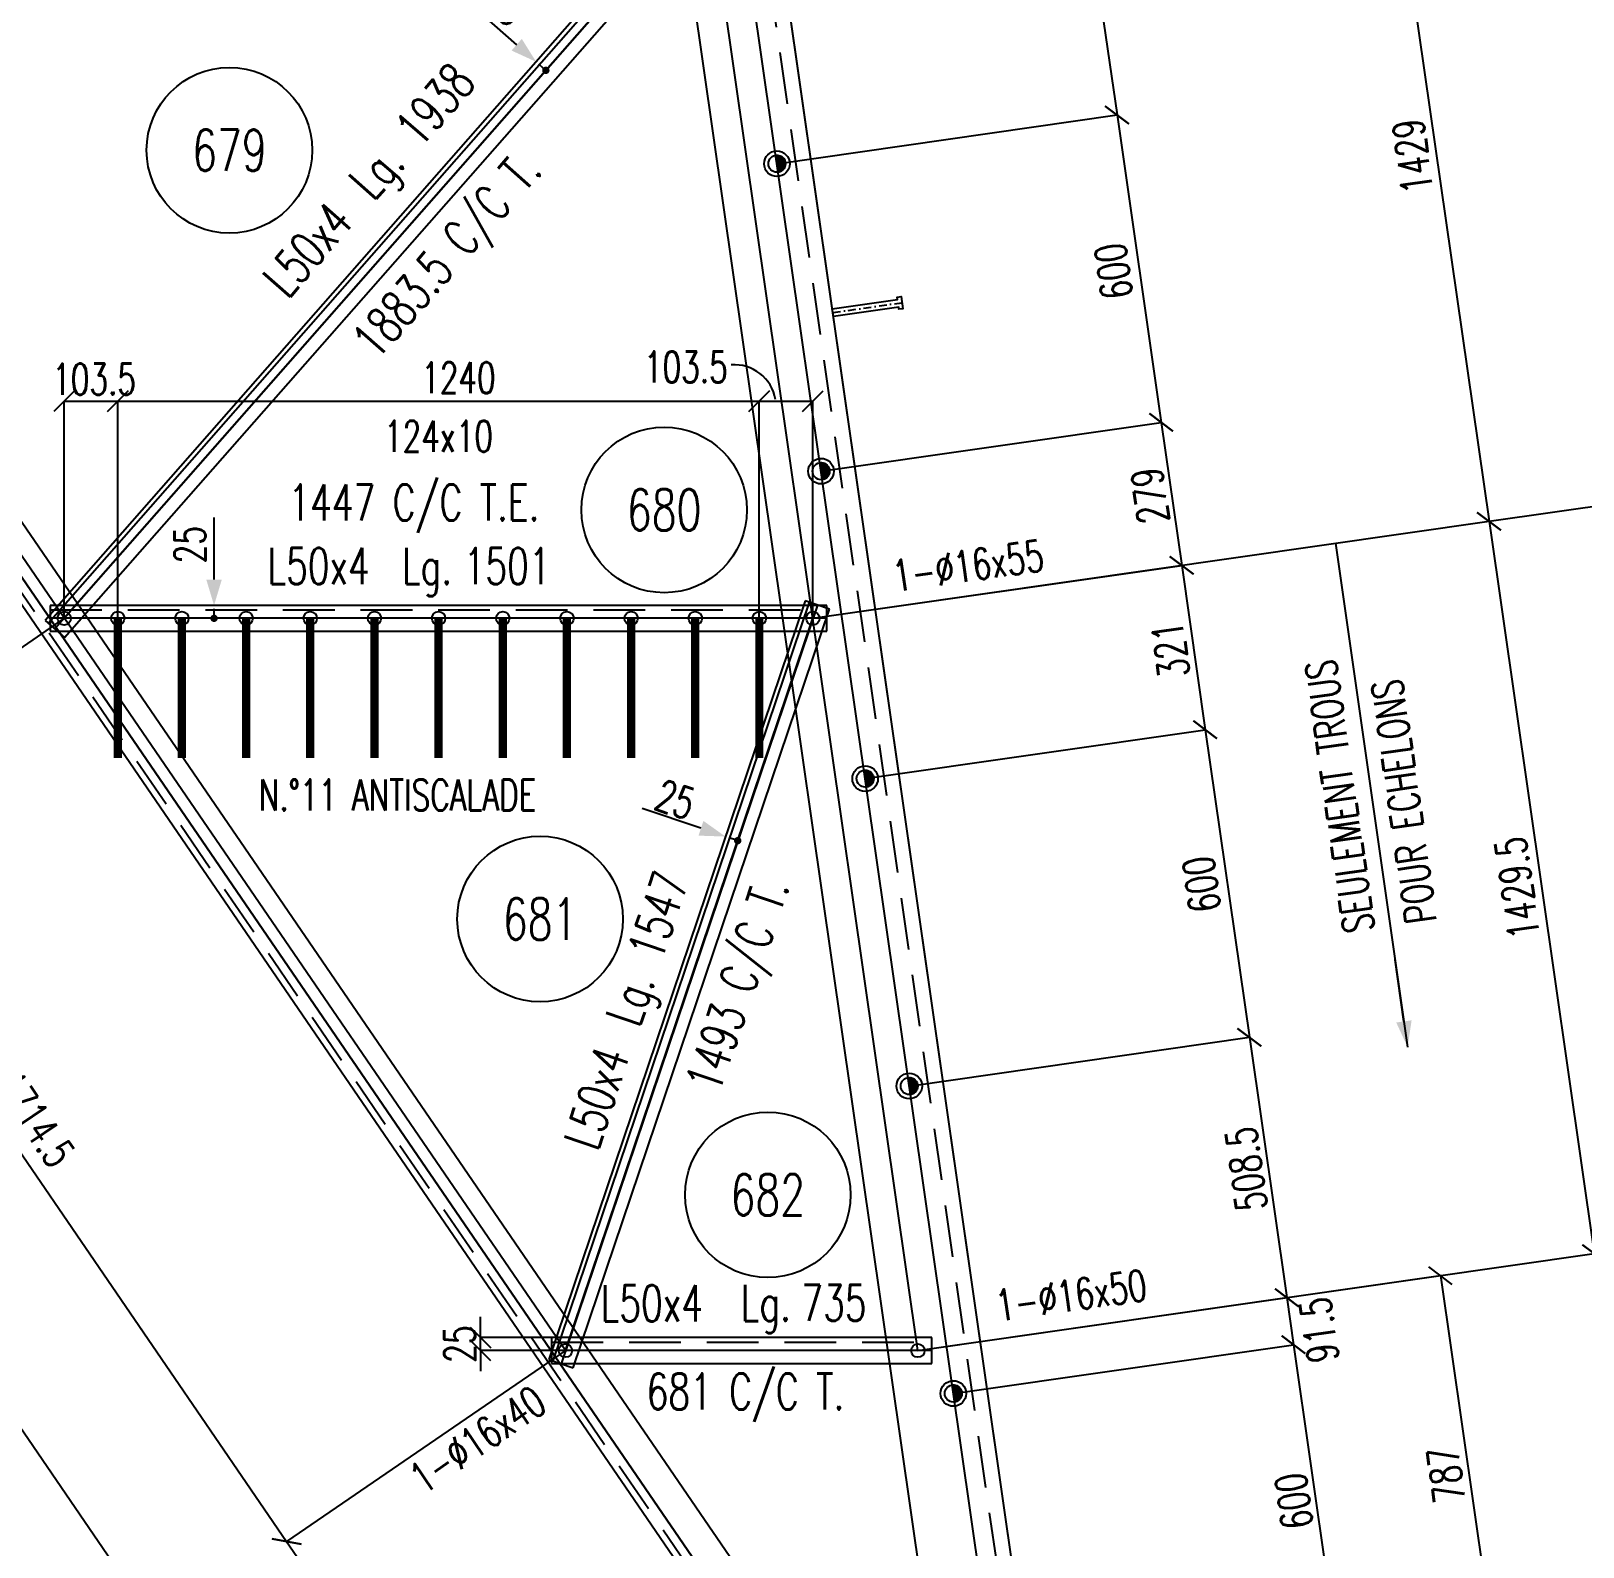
# Model space of a CAD drawing. Extents: x 106643 to 122863, y -59241 to -47761.
# Drawn here: x 113947 to 116946, y -55309 to -52381 of the extents above; entities that cross this region are included whole.
import ezdxf
from ezdxf.enums import TextEntityAlignment as Align

# ---------------------------------------------------------------- set-up
doc = ezdxf.new("R2010")
doc.units = 0
doc.header["$LTSCALE"] = 200
doc.header["$MEASUREMENT"] = 0
doc.linetypes.add('DASHDOT', pattern=[1, 0.5, -0.25, 0, -0.25])
doc.linetypes.add('DASHED', pattern=[0.75, 0.5, -0.25])
doc.layers.get('0').update_dxf_attribs({"linetype": 'CONTINUOUS'})
for name, color, linetype in [('ASSI', 3, 'CONTINUOUS'), ('BOLLINI_1', 7, 'CONTINUOUS'), ('Echelon', 3, 'CONTINUOUS'), ('FORI', 2, 'CONTINUOUS'), ('LINEA_ANG', 2, 'CONTINUOUS'), ('LS', 7, 'CONTINUOUS'), ('MZ', 6, 'DASHDOT'), ('QT_MAL', 7, 'CONTINUOUS'), ('QT_MPR', 7, 'CONTINUOUS'), ('QT_MSP', 7, 'CONTINUOUS'), ('TRAT-Y', 7, 'DASHED')]:
    doc.layers.add(name, color=color, linetype=linetype)
doc.styles.add('QUOTE', font='ROMANS8.SHX', dxfattribs={"width": 0.7})
doc.styles.add('RQL', font='ROMANS8.SHX', dxfattribs={"width": 0.7})
doc.styles.add('RS', font='ROMANS8.shx', dxfattribs={"width": 0.7})
doc.styles.get("Standard").update_dxf_attribs({"font": 'ROMANS8.SHX', "width": 0.7})
doc.dimstyles.new('FRECCE1', dxfattribs={"dimtxt": 60, "dimasz": 6.66, "dimexe": 0, "dimexo": 0, "dimgap": 1, "dimtad": 1, "dimdec": 0, "dimzin": 0, "dimdsep": 46, "dimtxsty": 'RS', "dimblk1": 'QUOTP', "dimblk2": 'QUOTF', "dimsah": 1, "dimcen": 0, "dimclrd": 2, "dimclre": 2, "dimclrt": 7, "dimadec": 0, "dimazin": 0, "dimtfac": 1, "dimtdec": 0, "dimtix": 1, "dimtmove": 2, "dimatfit": 3, "dimldrblk": 'QUOTP', "dimfxl": 1, "dimtolj": 1, "dimtzin": 0, "dimarcsym": 0})
doc.dimstyles.new('FRECCE1_20', dxfattribs={"dimtxt": 60, "dimasz": 6.6667, "dimexe": 0, "dimexo": 0, "dimgap": 1, "dimtad": 1, "dimzin": 0, "dimdsep": 46, "dimtxsty": 'RS', "dimblk1": 'QUOTP', "dimblk2": 'QUOTF', "dimsah": 1, "dimcen": 0, "dimclrd": 2, "dimclre": 2, "dimclrt": 7, "dimadec": 0, "dimazin": 0, "dimtfac": 1, "dimtix": 1, "dimtmove": 2, "dimatfit": 3, "dimldrblk": 'QUOTP', "dimfxl": 1, "dimtolj": 1, "dimtzin": 0, "dimarcsym": 0})
doc.dimstyles.new('TRATTO_20', dxfattribs={"dimscale": 0, "dimtxt": 60, "dimasz": 40, "dimexe": 0, "dimexo": 0, "dimgap": 10, "dimtad": 1, "dimrnd": 0.5, "dimdsep": 46, "dimtxsty": 'RS', "dimblk1": 'OBLIQUE', "dimblk2": 'OBLIQUE', "dimsah": 1, "dimcen": 0.09, "dimclrd": 2, "dimclre": 2, "dimclrt": 7, "dimadec": 0, "dimazin": 0, "dimtfac": 1, "dimtix": 1, "dimtmove": 2, "dimatfit": 3, "dimfxl": 1, "dimtolj": 1, "dimtzin": 0, "dimarcsym": 0})

# ---------------------------------------------------------------- blocks, each defined once
blk = doc.blocks.new('ASSE98')
blk.add_line((0, 0), (1, 0))
at = {"color": 7, "style": 'QUOTE', "width": 0.5, "flags": 1}
for tag, p in [('TI', (1.38308, 6.82731)), ('DI_S', (1.38308, 6.42178)), ('D_S', (1.38308, 6.02092)), ('E_S', (1.38308, 5.68065)), ('NFORI', (1.36454, 5.29792)), ('ALAR', (1.36349, 4.93246)), ('FAM', (1.3775, 4.54645)), ('ALA', (1.38308, 4.19257)), ('DISP2', (1.38308, 3.84971)), ('DISP1', (1.38308, 3.50686)), ('PINZAF', (1.38308, 3.164)), ('PINZAI', (1.38308, 2.82114)), ('TRP', (1.38308, 2.47829)), ('NP', (1.38308, 2.13543)), ('SV', (1.38308, 1.79257)), ('PESO', (1.38308, 1.44971)), ('QUA', (1.38308, 1.10686)), ('LUN', (1.38308, 0.764)), ('PROF', (1.38308, 0.42114)), ('POS', (1.38308, 0.07829))]:
    blk.add_attdef(tag, p, '', height=0.2, dxfattribs=at)
at = {"color": 7, "flags": 1}
for tag, p in [('LAV1', (3.07431, 6.82847)), ('LAV2', (3.07431, 6.49513)), ('LAV3', (3.07431, 6.1618)), ('LAV4', (3.07431, 5.82847)), ('LAV5', (3.07431, 5.49513)), ('LAV6', (3.07431, 5.1618)), ('LAV7', (3.07431, 4.82847)), ('LAV8', (3.07431, 4.49513)), ('LAV9', (3.07431, 4.1618)), ('LAV10', (3.07431, 3.82847))]:
    blk.add_attdef(tag, p, '', height=0.2, dxfattribs=at)
blk = doc.blocks.new('16')
blk.add_circle((0, 0), 1)
blk = doc.blocks.new('_OBLIQUE')
at = {"color": 0, "linetype": 'ByBlock'}
blk.add_line((-0.5, -0.5), (0.5, 0.5), dxfattribs=at)
blk = doc.blocks.new('*D25')
at = {"layer": 'QT_MPR', "color": 2, "lineweight": -2, "transparency": 16777216}
for p, q in [((115255.2, -52100.8), (116561.8, -51913.3)), ((116561.8, -51913.3), (116764.8, -53328)), ((115458.2, -53515.5), (116764.8, -53328))]:
    blk.add_line(p, q, dxfattribs=at)
at = {"layer": 'QT_MPR', "color": 2, "lineweight": -2, "transparency": 16777216, "xscale": 40, "yscale": 40, "zscale": 40}
for p, rotation in [((116561.8, -51913.3), 98.16615670567579), ((116764.8, -53328), 278.1661567056758)]:
    blk.add_blockref('_OBLIQUE', p, dxfattribs=dict(at, rotation=rotation))
at = {"layer": 'QT_MPR', "color": 7, "transparency": 16777216, "insert": (116617.3, -52623), "char_height": 60, "attachment_point": 5, "rotation": 98.1662, "style": 'RS'}
blk.add_mtext('\\A1;1429', dxfattribs=at)
blk = doc.blocks.new('*D24')
at = {"layer": 'QT_MPR', "color": 2, "lineweight": -2, "transparency": 16777216}
for p, q in [((115458.2, -53515.5), (116764.8, -53328)), ((116764.8, -53328), (116967.8, -54742.6)), ((115661.2, -54930.1), (116967.8, -54742.6))]:
    blk.add_line(p, q, dxfattribs=at)
at = {"layer": 'QT_MPR', "color": 2, "lineweight": -2, "transparency": 16777216, "xscale": 40, "yscale": 40, "zscale": 40}
for p, rotation in [((116764.8, -53328), 98.16615670567579), ((116967.8, -54742.6), 278.1661567056758)]:
    blk.add_blockref('_OBLIQUE', p, dxfattribs=dict(at, rotation=rotation))
at = {"layer": 'QT_MPR', "color": 7, "transparency": 16777216, "insert": (116819.3, -54036.6), "char_height": 60, "attachment_point": 5, "rotation": 98.1662, "style": 'RS'}
blk.add_mtext('\\A1;1429.5', dxfattribs=at)
blk = doc.blocks.new('*D23')
at = {"layer": 'QT_MPR', "color": 2, "lineweight": -2, "transparency": 16777216}
for p, q in [((115661.2, -54930.1), (116967.8, -54742.6)), ((116967.8, -54742.6), (117172, -56165.2)), ((115920.8, -56344.7), (117172, -56165.2))]:
    blk.add_line(p, q, dxfattribs=at)
at = {"layer": 'QT_MPR', "color": 2, "lineweight": -2, "transparency": 16777216, "xscale": 40, "yscale": 40, "zscale": 40}
for p, rotation in [((116967.8, -54742.6), 98.16615670567579), ((117172, -56165.2), 278.1661567056758)]:
    blk.add_blockref('_OBLIQUE', p, dxfattribs=dict(at, rotation=rotation))
at = {"layer": 'QT_MPR', "color": 7, "transparency": 16777216, "insert": (117026.8, -55450.9), "char_height": 60, "attachment_point": 5, "rotation": 98.1662, "style": 'RS'}
blk.add_mtext('\\A1;1437', dxfattribs=at)
blk = doc.blocks.new('*D22')
at = {"layer": 'QT_MPR', "color": 2, "lineweight": -2, "transparency": 16777216}
for p, q in [((115661.2, -54930.1), (116670.9, -54785.2)), ((116670.9, -54785.2), (116782.7, -55564.4)), ((115788.9, -55707), (116782.7, -55564.4))]:
    blk.add_line(p, q, dxfattribs=at)
at = {"layer": 'QT_MPR', "color": 2, "lineweight": -2, "transparency": 16777216, "xscale": 40, "yscale": 40, "zscale": 40}
for p, rotation in [((116670.9, -54785.2), 98.16615670567579), ((116782.7, -55564.4), 278.1661567056758)]:
    blk.add_blockref('_OBLIQUE', p, dxfattribs=dict(at, rotation=rotation))
at = {"layer": 'QT_MPR', "color": 7, "transparency": 16777216, "insert": (116681.7, -55170.3), "char_height": 60, "attachment_point": 5, "rotation": 98.1662, "style": 'RS'}
blk.add_mtext('\\A1;787', dxfattribs=at)
blk = doc.blocks.new('xxx')
blk.add_circle((0, 0), 8)
at = {"color": 3, "style": 'RQL', "width": 0.7}
blk.add_attdef('POS', text='', height=4, dxfattribs=at).set_placement((0, 0), align=Align.MIDDLE)
at = {"color": 3, "style": 'RQL', "width": 0.7, "flags": 1}
blk.add_attdef('POS1', (-0.39, -5.42), '', height=2, dxfattribs=at)
at = {"style": 'RQL', "width": 0.7, "flags": 1}
blk.add_attdef('TIPO', (-0.39, -8.66), '', height=2, dxfattribs=at)
blk = doc.blocks.new('QUOTP')
at = {"layer": 'ASSI', "color": 2, "const_width": 1.07}
blk.add_lwpolyline([(-0.53, 0, 1), (0.53, 0, 1)], format="xyb", close=True, dxfattribs=at)
blk = doc.blocks.new('QUOTF')
at = {"layer": 'LS', "color": 2}
blk.add_line((7.5, 0), (25.5, 0), dxfattribs=at)
blk.add_solid([(7.5, 2.25), (0, 0), (7.5, -2.25)], dxfattribs=at)
blk = doc.blocks.new('*D166')
at = {"layer": 'QT_MAL', "color": 2, "lineweight": -2, "transparency": 16777216}
blk.add_line((114937.2, -52452.5), (114928.4, -52444.8), dxfattribs=at)
at = {"layer": 'QT_MAL', "color": 2, "lineweight": -2, "transparency": 16777216, "xscale": 6.6667, "yscale": 6.6667, "zscale": 6.6667}
for name, p, rotation in [('QUOTF', (114923.4, -52440.4), 138.6780807240128), ('QUOTP', (114942.2, -52456.9), 318.6780807240128)]:
    blk.add_blockref(name, p, dxfattribs=dict(at, rotation=rotation))
at = {"layer": 'QT_MAL', "color": 7, "transparency": 16777216, "insert": (114865.2, -52330.3), "char_height": 60, "attachment_point": 5, "rotation": 318.6781, "style": 'RS'}
blk.add_mtext('\\A1;25', dxfattribs=at)
blk = doc.blocks.new('*D58')
at = {"layer": 'QT_MPR', "color": 2, "lineweight": -2, "transparency": 16777216}
for p, q in [((113042.9, -52100.8), (112504.1, -52469.7)), ((112504.1, -52469.7), (113472.7, -53884.4)), ((114011.5, -53515.5), (113472.7, -53884.4))]:
    blk.add_line(p, q, dxfattribs=at)
at = {"layer": 'QT_MPR', "color": 2, "lineweight": -2, "transparency": 16777216, "xscale": 40, "yscale": 40, "zscale": 40}
for p, rotation in [((112504.1, -52469.7), 124.3993142064025), ((113472.7, -53884.4), 304.3993142064025)]:
    blk.add_blockref('_OBLIQUE', p, dxfattribs=dict(at, rotation=rotation))
at = {"layer": 'QT_MPR', "color": 7, "transparency": 16777216, "insert": (112985.7, -53068.6), "char_height": 60, "attachment_point": 5, "rotation": 304.3993, "style": 'RS'}
blk.add_mtext('\\A1;1714.5', dxfattribs=at)
blk = doc.blocks.new('*D56')
at = {"layer": 'QT_MPR', "color": 2, "lineweight": -2, "transparency": 16777216}
for p, q in [((114980.1, -54930.1), (114441.3, -55299)), ((114441.3, -55299), (115165.7, -56357.1)), ((115685.6, -56001.2), (115165.7, -56357.1))]:
    blk.add_line(p, q, dxfattribs=at)
at = {"layer": 'QT_MPR', "color": 2, "lineweight": -2, "transparency": 16777216, "xscale": 40, "yscale": 40, "zscale": 40}
for p, rotation in [((114441.3, -55299), 124.3993142064025), ((115165.7, -56357.1), 304.3993142064025)]:
    blk.add_blockref('_OBLIQUE', p, dxfattribs=dict(at, rotation=rotation))
at = {"layer": 'QT_MPR', "color": 7, "transparency": 16777216, "insert": (114854.8, -55820.8), "char_height": 60, "attachment_point": 5, "rotation": 304.3993, "style": 'RS'}
blk.add_mtext('\\A1;1282.5', dxfattribs=at)
blk = doc.blocks.new('*D63')
at = {"layer": 'QT_MPR', "color": 2, "lineweight": -2, "transparency": 16777216}
for p, q in [((114011.5, -53515.5), (113472.7, -53884.4)), ((113472.7, -53884.4), (114441.3, -55299)), ((114980.1, -54930.1), (114441.3, -55299))]:
    blk.add_line(p, q, dxfattribs=at)
at = {"layer": 'QT_MPR', "color": 2, "lineweight": -2, "transparency": 16777216, "xscale": 40, "yscale": 40, "zscale": 40}
for p, rotation in [((113472.7, -53884.4), 124.3993142064025), ((114441.3, -55299), 304.3993142064025)]:
    blk.add_blockref('_OBLIQUE', p, dxfattribs=dict(at, rotation=rotation))
at = {"layer": 'QT_MPR', "color": 7, "transparency": 16777216, "insert": (113954.3, -54483.3), "char_height": 60, "attachment_point": 5, "rotation": 304.3993, "style": 'RS'}
blk.add_mtext('\\A1;1714.5', dxfattribs=at)
blk = doc.blocks.new('*D66')
at = {"layer": 'LS', "color": 2, "lineweight": -2, "transparency": 16777216}
for p, q in [((118471.8, -54930.1), (118716, -54930.1)), ((118716, -56344.7), (118716, -54930.1)), ((115920.8, -56344.7), (118716, -56344.7))]:
    blk.add_line(p, q, dxfattribs=at)
at = {"layer": 'LS', "color": 2, "lineweight": -2, "transparency": 16777216, "xscale": 40, "yscale": 40, "zscale": 40}
for p, rotation in [((118716, -54930.1), 90), ((118716, -56344.7), 270)]:
    blk.add_blockref('_OBLIQUE', p, dxfattribs=dict(at, rotation=rotation))
at = {"layer": 'LS', "color": 7, "transparency": 16777216, "insert": (118676, -55637.4), "char_height": 60, "attachment_point": 5, "rotation": 90, "style": 'RS'}
blk.add_mtext('\\A1;1400', dxfattribs=at)
blk = doc.blocks.new('*D71')
at = {"layer": 'LS', "color": 2, "lineweight": -2, "transparency": 16777216}
for p, q in [((117753.7, -49271.5), (119016, -49271.5)), ((119016, -56344.7), (119016, -49271.5)), ((115920.8, -56344.7), (119016, -56344.7))]:
    blk.add_line(p, q, dxfattribs=at)
at = {"layer": 'LS', "color": 2, "lineweight": -2, "transparency": 16777216, "xscale": 40, "yscale": 40, "zscale": 40}
for p, rotation in [((119016, -49271.5), 90), ((119016, -56344.7), 270)]:
    blk.add_blockref('_OBLIQUE', p, dxfattribs=dict(at, rotation=rotation))
at = {"layer": 'LS', "color": 7, "transparency": 16777216, "insert": (118976, -52808.1), "char_height": 60, "attachment_point": 5, "rotation": 90, "style": 'RS'}
blk.add_mtext('\\A1;7000', dxfattribs=at)
blk = doc.blocks.new('*D76')
at = {"layer": 'QT_MPR', "color": 2, "lineweight": -2, "transparency": 16777216}
for p, q in [((112722.5, -54452.6), (113250.5, -54091)), ((113250.5, -54091), (114168.3, -55431.4)), ((113640.2, -55792.9), (114168.3, -55431.4))]:
    blk.add_line(p, q, dxfattribs=at)
at = {"layer": 'QT_MPR', "color": 2, "lineweight": -2, "transparency": 16777216, "xscale": 40, "yscale": 40, "zscale": 40}
for p, rotation in [((113250.5, -54091), 124.3993142064036), ((114168.3, -55431.4), 304.3993142064036)]:
    blk.add_blockref('_OBLIQUE', p, dxfattribs=dict(at, rotation=rotation))
at = {"layer": 'QT_MPR', "color": 7, "transparency": 16777216, "insert": (113751.2, -54732.1), "char_height": 60, "attachment_point": 5, "rotation": 304.3993, "style": 'RS'}
blk.add_mtext('\\A1;1624.5', dxfattribs=at)
blk = doc.blocks.new('bull')
at = {"style": 'RS', "width": 0.7, "flags": 1}
for tag, p in [('NN', (-12.25, 0)), ('DIAMETRO', (0, -4.86)), ('SERRAGGIO', (0, -9.71)), ('LUNGHEZZA', (0, -14.57)), ('NB', (0, -19.43)), ('TIPO', (0, -24.12)), ('EL', (-0.14, -29))]:
    blk.add_attdef(tag, p, '', height=3, dxfattribs=at)
at = {"style": 'RS', "width": 0.7}
blk.add_attdef('BULLONE', (0, 0), '', height=3, dxfattribs=at)
blk = doc.blocks.new('*D117')
at = {"layer": 'QT_MPR', "color": 2, "lineweight": -2, "transparency": 16777216}
for p, q in [((114011.5, -53515.5), (114011.5, -53096.2)), ((114011.5, -53096.2), (114115, -53096.2)), ((114115, -53515.5), (114115, -53096.2))]:
    blk.add_line(p, q, dxfattribs=at)
at = {"layer": 'QT_MPR', "color": 2, "lineweight": -2, "transparency": 16777216, "xscale": 40, "yscale": 40, "zscale": 40, "rotation": 180}
blk.add_blockref('_OBLIQUE', (114011.5, -53096.2), dxfattribs=at)
at = {"layer": 'QT_MPR', "color": 2, "lineweight": -2, "transparency": 16777216, "xscale": 40, "yscale": 40, "zscale": 40}
blk.add_blockref('_OBLIQUE', (114115, -53096.2), dxfattribs=at)
at = {"layer": 'QT_MPR', "color": 7, "transparency": 16777216, "insert": (114069.2, -53053.5), "char_height": 60, "attachment_point": 5, "style": 'RS'}
blk.add_mtext('\\A1;103.5', dxfattribs=at)
blk = doc.blocks.new('*D116')
at = {"layer": 'QT_MPR', "color": 2, "lineweight": -2, "transparency": 16777216}
for p, q in [((114115, -53515.5), (114115, -53096.2)), ((114115, -53096.2), (115354.7, -53096.2)), ((115354.7, -53515.5), (115354.7, -53096.2))]:
    blk.add_line(p, q, dxfattribs=at)
at = {"layer": 'QT_MPR', "color": 2, "lineweight": -2, "transparency": 16777216, "xscale": 40, "yscale": 40, "zscale": 40, "rotation": 180}
blk.add_blockref('_OBLIQUE', (114115, -53096.2), dxfattribs=at)
at = {"layer": 'QT_MPR', "color": 2, "lineweight": -2, "transparency": 16777216, "xscale": 40, "yscale": 40, "zscale": 40}
blk.add_blockref('_OBLIQUE', (115354.7, -53096.2), dxfattribs=at)
at = {"layer": 'QT_MPR', "color": 7, "transparency": 16777216, "insert": (114734.8, -53163.7), "char_height": 60, "attachment_point": 5, "style": 'RS'}
blk.add_mtext('\\A1;124x10', dxfattribs=at)
blk = doc.blocks.new('*D115')
at = {"layer": 'QT_MPR', "color": 2, "lineweight": -2, "transparency": 16777216}
for p, q in [((114115, -53515.5), (114115, -53096.2)), ((114115, -53096.2), (115354.7, -53096.2)), ((115354.7, -53515.5), (115354.7, -53096.2))]:
    blk.add_line(p, q, dxfattribs=at)
at = {"layer": 'QT_MPR', "color": 2, "lineweight": -2, "transparency": 16777216, "xscale": 40, "yscale": 40, "zscale": 40, "rotation": 180}
blk.add_blockref('_OBLIQUE', (114115, -53096.2), dxfattribs=at)
at = {"layer": 'QT_MPR', "color": 2, "lineweight": -2, "transparency": 16777216, "xscale": 40, "yscale": 40, "zscale": 40}
blk.add_blockref('_OBLIQUE', (115354.7, -53096.2), dxfattribs=at)
at = {"layer": 'QT_MPR', "color": 7, "transparency": 16777216, "insert": (114773.3, -53050.8), "char_height": 60, "attachment_point": 5, "style": 'RS'}
blk.add_mtext('\\A1;1240', dxfattribs=at)
blk = doc.blocks.new('*D118')
at = {"layer": 'QT_MPR', "color": 2, "lineweight": -2, "transparency": 16777216}
for p, q in [((115354.7, -53515.5), (115354.7, -53096.2)), ((115354.7, -53096.2), (115458.2, -53096.2)), ((115458.2, -53515.5), (115458.2, -53096.2))]:
    blk.add_line(p, q, dxfattribs=at)
at = {"layer": 'QT_MPR', "color": 2, "lineweight": -2, "transparency": 16777216, "xscale": 40, "yscale": 40, "zscale": 40, "rotation": 180}
blk.add_blockref('_OBLIQUE', (115354.7, -53096.2), dxfattribs=at)
at = {"layer": 'QT_MPR', "color": 2, "lineweight": -2, "transparency": 16777216, "xscale": 40, "yscale": 40, "zscale": 40}
blk.add_blockref('_OBLIQUE', (115458.2, -53096.2), dxfattribs=at)
at = {"layer": 'QT_MPR', "color": 7, "transparency": 16777216, "insert": (115212.7, -53029.9), "char_height": 60, "attachment_point": 5, "style": 'RS'}
blk.add_mtext('\\A1;103.5', dxfattribs=at)
blk = doc.blocks.new('P20')
at = {"color": 0}
for p, q in [((0, 0.98), (0.02, 1)), ((0, 0.94), (0.06, 1)), ((1, -0.01), (0, 0.99)), ((0, 0.89), (0.1, 0.99)), ((0, 0.85), (0.14, 0.99)), ((0, 0.8), (0.18, 0.98)), ((0, 0.76), (0.22, 0.98)), ((0, 0.71), (0.25, 0.97)), ((0, 0.67), (0.29, 0.96)), ((1, -0.05), (0, 0.95)), ((0, 0.62), (0.32, 0.95)), ((0, 0.58), (0.36, 0.93)), ((0, 0.53), (0.39, 0.92)), ((0, 0.49), (0.42, 0.91)), ((1, -0.09), (0, 0.9)), ((0, 0.44), (0.45, 0.89)), ((0, 0.4), (0.48, 0.88)), ((0.99, -0.13), (0, 0.86)), ((0, 0.35), (0.51, 0.86)), ((0, 0.31), (0.54, 0.84)), ((0, 0.26), (0.56, 0.83)), ((0.99, -0.17), (0, 0.81)), ((0, 0.22), (0.59, 0.81)), ((0, 0.17), (0.61, 0.79)), ((0.98, -0.21), (0, 0.77)), ((0, 0.13), (0.64, 0.77)), ((0, 0.08), (0.66, 0.75)), ((0, 0.04), (0.69, 0.73)), ((0.97, -0.25), (0, 0.72)), ((0, -0.01), (0.71, 0.7)), ((0.96, -0.28), (0, 0.68)), ((0, -0.05), (0.73, 0.68)), ((0, -0.1), (0.75, 0.66)), ((0.95, -0.32), (0, 0.63)), ((0, -0.14), (0.77, 0.63)), ((0, -0.19), (0.79, 0.61)), ((0.94, -0.35), (0, 0.59)), ((0, -0.23), (0.81, 0.58)), ((0, -0.28), (0.83, 0.56)), ((0.92, -0.38), (0, 0.54)), ((0, -0.32), (0.85, 0.53)), ((0.91, -0.41), (0, 0.5)), ((0, -0.36), (0.87, 0.5)), ((0, -0.41), (0.88, 0.47)), ((0.9, -0.44), (0, 0.45)), ((0, -0.45), (0.9, 0.44)), ((0.88, -0.47), (0, 0.41)), ((0, -0.5), (0.91, 0.41)), ((0, -0.54), (0.92, 0.38)), ((0.87, -0.5), (0, 0.36)), ((0, -0.59), (0.94, 0.35)), ((0.85, -0.53), (0, 0.32)), ((0, -0.63), (0.95, 0.31)), ((0, -0.68), (0.96, 0.28)), ((0.83, -0.56), (0, 0.27)), ((0, -0.72), (0.97, 0.25)), ((0.81, -0.58), (0, 0.23)), ((0, -0.77), (0.98, 0.21)), ((0.79, -0.61), (0, 0.18)), ((0, -0.81), (0.99, 0.17)), ((0.77, -0.63), (0, 0.14)), ((0, -0.86), (0.99, 0.13)), ((0.75, -0.66), (0, 0.09)), ((0, -0.9), (1, 0.09)), ((0.73, -0.68), (0, 0.05)), ((0, -0.95), (1, 0.05)), ((0.71, -0.7), (0, 0.01)), ((0, -0.99), (1, 0.01)), ((1, 0.04), (0.04, 1)), ((1, 0.09), (0.09, 1)), ((0.99, 0.14), (0.14, 0.99)), ((0.98, 0.19), (0.19, 0.98)), ((0.97, 0.25), (0.25, 0.97)), ((0.95, 0.31), (0.31, 0.95)), ((0.92, 0.38), (0.38, 0.92)), ((0.88, 0.47), (0.47, 0.88)), ((0.81, 0.59), (0.59, 0.81)), ((0.69, -0.73), (0, -0.04)), ((0.66, -0.75), (0, -0.08)), ((0.64, -0.77), (0, -0.13)), ((0.61, -0.79), (0, -0.17)), ((0.59, -0.81), (0, -0.22)), ((0.56, -0.83), (0, -0.26)), ((0.54, -0.84), (0, -0.31)), ((0.51, -0.86), (0, -0.35)), ((0.48, -0.88), (0, -0.4)), ((0.45, -0.89), (0, -0.44)), ((0.42, -0.91), (0, -0.49)), ((0.39, -0.92), (0, -0.53)), ((0.36, -0.93), (0, -0.58)), ((0.32, -0.95), (0, -0.62)), ((0.29, -0.96), (0, -0.67)), ((0.25, -0.97), (0, -0.71)), ((0.22, -0.98), (0, -0.76)), ((0.18, -0.98), (0, -0.8)), ((0.14, -0.99), (0, -0.85)), ((0.1, -0.99), (0, -0.89)), ((0.04, -1), (1, -0.04)), ((0.09, -1), (1, -0.09)), ((0.14, -0.99), (0.99, -0.14)), ((0.19, -0.98), (0.98, -0.19)), ((0.25, -0.97), (0.97, -0.25)), ((0.31, -0.95), (0.95, -0.31)), ((0.38, -0.92), (0.92, -0.38)), ((0.47, -0.88), (0.88, -0.47)), ((0.59, -0.81), (0.81, -0.59))]:
    blk.add_line(p, q, dxfattribs=at)
for radius in [1.5, 1]:
    blk.add_circle((0, 0), radius)
blk = doc.blocks.new('A$C6E393FD9')
at = {"layer": 'Echelon'}
blk.add_lwpolyline([(2.5, 0), (0, 19.8), (168.6, 41.4), (167.9, 47.2), (177.8, 48.5), (181.8, 17.1), (171.9, 15.8), (171.2, 21.6), (2.5, 0)], close=True, dxfattribs=at)
at = {"layer": 'MZ', "ltscale": 0.2}
blk.add_line((1.3, 9.9), (179.8, 32.8), dxfattribs=at)
blk = doc.blocks.new('*D144')
at = {"layer": 'QT_MSP', "color": 2, "lineweight": -2, "transparency": 16777216}
for p, q in [((115255.2, -52100.8), (115967.9, -51998.5)), ((115967.9, -51998.5), (116046, -52543)), ((115388.8, -52637.3), (116046, -52543))]:
    blk.add_line(p, q, dxfattribs=at)
at = {"layer": 'QT_MSP', "color": 2, "lineweight": -2, "transparency": 16777216, "xscale": 40, "yscale": 40, "zscale": 40}
for p, rotation in [((115967.9, -51998.5), 98.16615670567579), ((116046, -52543), 278.1661567056758)]:
    blk.add_blockref('_OBLIQUE', p, dxfattribs=dict(at, rotation=rotation))
at = {"layer": 'QT_MSP', "color": 7, "transparency": 16777216, "insert": (115958.8, -52281.5), "char_height": 60, "attachment_point": 5, "rotation": 98.1662, "style": 'RS'}
blk.add_mtext('\\A1;550', dxfattribs=at)
blk = doc.blocks.new('*D143')
at = {"layer": 'QT_MSP', "color": 2, "lineweight": -2, "transparency": 16777216}
for p, q in [((115388.8, -52637.3), (116046, -52543)), ((116046, -52543), (116131.3, -53136.9)), ((115474, -53231.2), (116131.3, -53136.9))]:
    blk.add_line(p, q, dxfattribs=at)
at = {"layer": 'QT_MSP', "color": 2, "lineweight": -2, "transparency": 16777216, "xscale": 40, "yscale": 40, "zscale": 40}
for p, rotation in [((116046, -52543), 98.16615670567579), ((116131.3, -53136.9), 278.1661567056758)]:
    blk.add_blockref('_OBLIQUE', p, dxfattribs=dict(at, rotation=rotation))
at = {"layer": 'QT_MSP', "color": 7, "transparency": 16777216, "insert": (116039.3, -52845.2), "char_height": 60, "attachment_point": 5, "rotation": 98.1662, "style": 'RS'}
blk.add_mtext('\\A1;600', dxfattribs=at)
blk = doc.blocks.new('*D142')
at = {"layer": 'QT_MSP', "color": 2, "lineweight": -2, "transparency": 16777216}
for p, q in [((115474, -53231.2), (116131.3, -53136.9)), ((116131.3, -53136.9), (116170.9, -53413.2)), ((115458.2, -53515.5), (116170.9, -53413.2))]:
    blk.add_line(p, q, dxfattribs=at)
at = {"layer": 'QT_MSP', "color": 2, "lineweight": -2, "transparency": 16777216, "xscale": 40, "yscale": 40, "zscale": 40}
for p, rotation in [((116131.3, -53136.9), 98.16615670567579), ((116170.9, -53413.2), 278.1661567056758)]:
    blk.add_blockref('_OBLIQUE', p, dxfattribs=dict(at, rotation=rotation))
at = {"layer": 'QT_MSP', "color": 7, "transparency": 16777216, "insert": (116109.9, -53278.8), "char_height": 60, "attachment_point": 5, "rotation": 98.1662, "style": 'RS'}
blk.add_mtext('\\A1;279', dxfattribs=at)
blk = doc.blocks.new('*D151')
at = {"layer": 'QT_MSP', "color": 2, "lineweight": -2, "transparency": 16777216}
for p, q in [((115458.2, -53515.5), (116170.9, -53413.2)), ((116170.9, -53413.2), (116216.5, -53730.8)), ((115559.2, -53825.2), (116216.5, -53730.8))]:
    blk.add_line(p, q, dxfattribs=at)
at = {"layer": 'QT_MSP', "color": 2, "lineweight": -2, "transparency": 16777216, "xscale": 40, "yscale": 40, "zscale": 40}
for p, rotation in [((116170.9, -53413.2), 98.16615670567579), ((116216.5, -53730.8), 278.1661567056758)]:
    blk.add_blockref('_OBLIQUE', p, dxfattribs=dict(at, rotation=rotation))
at = {"layer": 'QT_MSP', "color": 7, "transparency": 16777216, "insert": (116149.7, -53576.2), "char_height": 60, "attachment_point": 5, "rotation": 98.1662, "style": 'RS'}
blk.add_mtext('\\A1;321', dxfattribs=at)
blk = doc.blocks.new('*D150')
at = {"layer": 'QT_MSP', "color": 2, "lineweight": -2, "transparency": 16777216}
for p, q in [((115559.2, -53825.2), (116216.5, -53730.8)), ((116216.5, -53730.8), (116301.7, -54324.8)), ((115644.5, -54419.1), (116301.7, -54324.8))]:
    blk.add_line(p, q, dxfattribs=at)
at = {"layer": 'QT_MSP', "color": 2, "lineweight": -2, "transparency": 16777216, "xscale": 40, "yscale": 40, "zscale": 40}
for p, rotation in [((116216.5, -53730.8), 98.16615670567579), ((116301.7, -54324.8), 278.1661567056758)]:
    blk.add_blockref('_OBLIQUE', p, dxfattribs=dict(at, rotation=rotation))
at = {"layer": 'QT_MSP', "color": 7, "transparency": 16777216, "insert": (116209.5, -54029.6), "char_height": 60, "attachment_point": 5, "rotation": 98.1662, "style": 'RS'}
blk.add_mtext('\\A1;600', dxfattribs=at)
blk = doc.blocks.new('*D149')
at = {"layer": 'QT_MSP', "color": 2, "lineweight": -2, "transparency": 16777216}
for p, q in [((115644.5, -54419.1), (116301.7, -54324.8)), ((116301.7, -54324.8), (116373.9, -54827.8)), ((115661.2, -54930.1), (116373.9, -54827.8))]:
    blk.add_line(p, q, dxfattribs=at)
at = {"layer": 'QT_MSP', "color": 2, "lineweight": -2, "transparency": 16777216, "xscale": 40, "yscale": 40, "zscale": 40}
for p, rotation in [((116301.7, -54324.8), 98.16615670567579), ((116373.9, -54827.8), 278.1661567056758)]:
    blk.add_blockref('_OBLIQUE', p, dxfattribs=dict(at, rotation=rotation))
at = {"layer": 'QT_MSP', "color": 7, "transparency": 16777216, "insert": (116295.9, -54579.1), "char_height": 60, "attachment_point": 5, "rotation": 98.1662, "style": 'RS'}
blk.add_mtext('\\A1;508.5', dxfattribs=at)
blk = doc.blocks.new('*D155')
at = {"layer": 'QT_MSP', "color": 2, "lineweight": -2, "transparency": 16777216}
for p, q in [((115661.2, -54930.1), (116373.9, -54827.8)), ((116373.9, -54827.8), (116386.9, -54918.7)), ((115729.7, -55013), (116386.9, -54918.7))]:
    blk.add_line(p, q, dxfattribs=at)
at = {"layer": 'QT_MSP', "color": 2, "lineweight": -2, "transparency": 16777216, "xscale": 40, "yscale": 40, "zscale": 40}
for p, rotation in [((116373.9, -54827.8), 98.16615670567579), ((116386.9, -54918.7), 278.1661567056758)]:
    blk.add_blockref('_OBLIQUE', p, dxfattribs=dict(at, rotation=rotation))
at = {"layer": 'QT_MSP', "color": 7, "transparency": 16777216, "insert": (116436.6, -54890.2), "char_height": 60, "attachment_point": 5, "rotation": 98.1662, "style": 'RS'}
blk.add_mtext('\\A1;91.5', dxfattribs=at)
blk = doc.blocks.new('*D154')
at = {"layer": 'QT_MSP', "color": 2, "lineweight": -2, "transparency": 16777216}
for p, q in [((115729.7, -55013), (116386.9, -54918.7)), ((116386.9, -54918.7), (116472.2, -55512.6)), ((115814.9, -55606.9), (116472.2, -55512.6))]:
    blk.add_line(p, q, dxfattribs=at)
at = {"layer": 'QT_MSP', "color": 2, "lineweight": -2, "transparency": 16777216, "xscale": 40, "yscale": 40, "zscale": 40}
for p, rotation in [((116386.9, -54918.7), 98.16615670567579), ((116472.2, -55512.6), 278.1661567056758)]:
    blk.add_blockref('_OBLIQUE', p, dxfattribs=dict(at, rotation=rotation))
at = {"layer": 'QT_MSP', "color": 7, "transparency": 16777216, "insert": (116387.9, -55221), "char_height": 60, "attachment_point": 5, "rotation": 98.1662, "style": 'RS'}
blk.add_mtext('\\A1;600', dxfattribs=at)
blk = doc.blocks.new('*D184')
at = {"layer": 'QT_MPR', "color": 2, "lineweight": -2, "transparency": 16777216}
for p, q in [((114815.9, -54905.1), (114815.9, -54865.1)), ((114953.2, -54905.1), (114815.9, -54905.1)), ((114815.9, -54930.1), (114815.9, -54905.1)), ((114980.1, -54930.1), (114815.9, -54930.1)), ((114815.9, -54930.1), (114815.9, -54970.1))]:
    blk.add_line(p, q, dxfattribs=at)
at = {"layer": 'QT_MPR', "color": 2, "lineweight": -2, "transparency": 16777216, "xscale": 40, "yscale": 40, "zscale": 40}
for p, rotation in [((114815.9, -54905.1), 270), ((114815.9, -54930.1), 90)]:
    blk.add_blockref('_OBLIQUE', p, dxfattribs=dict(at, rotation=rotation))
at = {"layer": 'QT_MPR', "color": 7, "transparency": 16777216, "insert": (114775.9, -54917.6), "char_height": 60, "attachment_point": 5, "rotation": 90, "style": 'RS'}
blk.add_mtext('\\A1;25', dxfattribs=at)
blk = doc.blocks.new('*D186')
at = {"layer": 'QT_MAL', "color": 2, "lineweight": -2, "transparency": 16777216}
blk.add_line((114301, -53508.8), (114301, -53497.1), dxfattribs=at)
at = {"layer": 'QT_MAL', "color": 2, "lineweight": -2, "transparency": 16777216, "xscale": 6.66, "yscale": 6.66, "zscale": 6.66}
for name, p, rotation in [('QUOTF', (114301, -53490.5), 90), ('QUOTP', (114301, -53515.5), 270)]:
    blk.add_blockref(name, p, dxfattribs=dict(at, rotation=rotation))
at = {"layer": 'QT_MAL', "color": 7, "transparency": 16777216, "insert": (114254.3, -53373.3), "char_height": 60, "attachment_point": 5, "rotation": 90, "style": 'RS'}
blk.add_mtext('\\A1;25', dxfattribs=at)
blk = doc.blocks.new('*D187')
at = {"layer": 'QT_MAL', "color": 2, "lineweight": -2, "transparency": 16777216}
blk.add_line((115306.7, -53943), (115295.6, -53939.3), dxfattribs=at)
at = {"layer": 'QT_MAL', "color": 2, "lineweight": -2, "transparency": 16777216, "xscale": 6.66, "yscale": 6.66, "zscale": 6.66}
for name, p, rotation in [('QUOTF', (115289.3, -53937.1), 161.3246376994771), ('QUOTP', (115313, -53945.1), 341.3246376994771)]:
    blk.add_blockref(name, p, dxfattribs=dict(at, rotation=rotation))
at = {"layer": 'QT_MAL', "color": 7, "transparency": 16777216, "insert": (115192.3, -53865.6), "char_height": 60, "attachment_point": 5, "rotation": 341.3246, "style": 'RS'}
blk.add_mtext('\\A1;25', dxfattribs=at)

msp = doc.modelspace()

# ---------------------------------------------------------------- linework, layer by layer
at = {"layer": 'LINEA_ANG'}
for p, q in [((114713.205, -48732.084), (115758.935, -56019.435)), ((115937.11, -55993.867), (114891.38, -48706.516)), ((115734.492, -55966.462), (111189.977, -49329.194)), ((111090.293, -49342.91), (115709.948, -56089.919)), ((115254.263, -52064.037), (113974.623, -53519.497)), ((115260.647, -52069.649), (113981.007, -53525.11)), ((114012.174, -53552.512), (115291.814, -52097.051)), ((115485.211, -53490.462), (113984.211, -53490.462)), ((113984.211, -53490.462), (113984.211, -53540.462)), ((115443.172, -53481.879), (114947.814, -54947.426)), ((115451.225, -53484.6), (114955.867, -54950.148)), ((114995.182, -54963.436), (115490.54, -53497.889)), ((115490.54, -53497.889), (115443.172, -53481.879)), ((115485.211, -53540.462), (115485.211, -53490.462)), ((113974.623, -53519.497), (114012.174, -53552.512)), ((113984.211, -53540.462), (115485.211, -53540.462)), ((115688.211, -54905.103), (114953.211, -54905.103)), ((114953.211, -54905.103), (114953.211, -54955.103)), ((115688.211, -54955.103), (115688.211, -54905.103)), ((114947.814, -54947.426), (114995.182, -54963.436)), ((114953.211, -54955.103), (115688.211, -54955.103))]:
    msp.add_line(p, q, dxfattribs=at)
at = {"layer": 'LS', "color": 6}
for p, q in [((116003.623, -56922.018), (114826.158, -48716.649)), ((115661.211, -54930.103), (114836.753, -49184.725)), ((115920.784, -56344.744), (111077.784, -49271.539)), ((114980.059, -54930.103), (112074.259, -50686.18)), ((114011.459, -53515.462), (115255.211, -52100.821)), ((115458.211, -53515.462), (114011.459, -53515.462)), ((114980.059, -54930.103), (115458.211, -53515.462)), ((115661.211, -54930.103), (114980.059, -54930.103))]:
    msp.add_line(p, q, dxfattribs=at)
at = {"layer": 'LS', "color": 2}
for p, q in [((116764.826, -53327.964), (118071.442, -53140.465)), ((116467.868, -53370.577), (116607.512, -54343.709))]:
    msp.add_line(p, q, dxfattribs=at)
at = {"layer": 'LS', "color": 6, "const_width": 16}
for points in [[(114114.959, -53515.462), (114114.959, -53785.462)], [(114362.959, -53515.462), (114362.959, -53785.462)], [(114610.959, -53515.462), (114610.959, -53785.462)], [(114858.959, -53515.462), (114858.959, -53785.462)], [(115106.959, -53515.462), (115106.959, -53785.462)], [(115354.711, -53515.462), (115354.711, -53785.462)]]:
    msp.add_lwpolyline(points, dxfattribs=at)
at = {"layer": 'LS', "color": 2, "linetype": 'DASHED', "const_width": 16}
for points in [[(114238.959, -53515.462), (114238.959, -53785.462)], [(114486.959, -53515.462), (114486.959, -53785.462)], [(114734.959, -53515.462), (114734.959, -53785.462)], [(114982.959, -53515.462), (114982.959, -53785.462)], [(115230.959, -53515.462), (115230.959, -53785.462)]]:
    msp.add_lwpolyline(points, dxfattribs=at)
at = {"layer": 'LS', "color": 6}
msp.add_arc((115306.281, -53106.618), 80.999, 10.068152, 94.33394, dxfattribs=at)
at = {"layer": 'TRAT-Y'}
for p, q in [((114861.684, -48710.777), (115907.414, -55998.129)), ((111101.02, -49335.566), (115720.674, -56082.574)), ((113984.211, -53498.962), (115485.211, -53498.962)), ((114953.211, -54913.603), (115688.211, -54913.603))]:
    msp.add_line(p, q, dxfattribs=at)

# ---------------------------------------------------------------- block references
at = {"layer": 'ASSI'}
for p, xscale, rotation in [((115937.11, -55993.867), 7361.999999999999, 98.16615670567577), ((111115.047, -49325.961), 8177, 304.3993142064026)]:
    msp.add_blockref('ASSE98', p, dxfattribs=dict(at, xscale=xscale, rotation=rotation))
ref = msp.add_blockref('ASSE98', (115273.038, -52080.544), dxfattribs=dict(at, xscale=1938, zscale=1938, rotation=228.6780807240128))
ref.add_attrib('PROF', 'L50x4', (114442.955, -52900.46), dxfattribs={"layer": '0', "color": 2, "height": 70, "rotation": 48.678081, "style": 'QUOTE', "width": 0.7})
ref.add_attrib('LUN', '1938', (114698.907, -52609.34), dxfattribs={"layer": '0', "color": 2, "height": 70, "rotation": 48.678081, "style": 'QUOTE', "width": 0.7})
ref.add_attrib('PESO', '1883.5 C/C T.', (114615.446, -53018.937), dxfattribs={"layer": '0', "color": 2, "height": 70, "rotation": 48.678081, "style": 'QUOTE', "width": 0.7})
ref.add_attrib('SV', 'Lg.', (114609.064, -52711.528), dxfattribs={"layer": '0', "color": 2, "height": 70, "rotation": 48.678081, "style": 'QUOTE', "width": 0.7})
ref = msp.add_blockref('ASSE98', (115485.211, -53515.462), dxfattribs=dict(at, xscale=1501, zscale=1501, rotation=180))
ref.add_attrib('PROF', 'L50x4', (114404.6, -53449.615), dxfattribs={"layer": '0', "color": 2, "height": 70, "style": 'QUOTE', "width": 0.7})
ref.add_attrib('LUN', '1501', (114783.393, -53449.615), dxfattribs={"layer": '0', "color": 2, "height": 70, "style": 'QUOTE', "width": 0.7})
ref.add_attrib('PESO', '1447 C/C T.E.', (114444.72, -53326.765), dxfattribs={"layer": '0', "color": 2, "height": 70, "style": 'QUOTE', "width": 0.7})
ref.add_attrib('SV', 'Lg.', (114664.538, -53449.615), dxfattribs={"layer": '0', "color": 2, "height": 70, "style": 'QUOTE', "width": 0.7})
ref = msp.add_blockref('ASSE98', (115466.856, -53489.884), dxfattribs=dict(at, xscale=1547, zscale=1547, rotation=251.3246376994771))
ref.add_attrib('PROF', 'L50x4', (115041.782, -54546.777), dxfattribs={"layer": '0', "color": 2, "height": 70, "rotation": 71.324638, "style": 'QUOTE', "width": 0.7})
ref.add_attrib('LUN', '1547', (115165.646, -54180.319), dxfattribs={"layer": '0', "color": 2, "height": 70, "rotation": 71.324638, "style": 'QUOTE', "width": 0.7})
ref.add_attrib('PESO', '1493 C/C T.', (115277.094, -54435.446), dxfattribs={"layer": '0', "color": 2, "height": 70, "rotation": 71.324638, "style": 'QUOTE', "width": 0.7})
ref.add_attrib('SV', 'Lg.', (115122.423, -54308.196), dxfattribs={"layer": '0', "color": 2, "height": 70, "rotation": 71.324638, "style": 'QUOTE', "width": 0.7})
ref = msp.add_blockref('ASSE98', (115688.211, -54930.103), dxfattribs=dict(at, xscale=735, zscale=735, rotation=179.9999999999994))
ref.add_attrib('PROF', 'L50x4', (115048.494, -54873.848), dxfattribs={"layer": '0', "color": 2, "height": 70, "style": 'QUOTE', "width": 0.7})
ref.add_attrib('LUN', '735', (115435.949, -54872.776), dxfattribs={"layer": '0', "color": 2, "height": 70, "style": 'QUOTE', "width": 0.7})
ref.add_attrib('PESO', '681 C/C T.', (115136.961, -55044.224), dxfattribs={"layer": '0', "color": 2, "height": 70, "style": 'QUOTE', "width": 0.7})
ref.add_attrib('SV', 'Lg.', (115319.135, -54873.123), dxfattribs={"layer": '0', "color": 2, "height": 70, "style": 'QUOTE', "width": 0.7})
at = {"layer": 'BOLLINI_1', "xscale": 20, "yscale": 20, "zscale": 20}
for p, values in [((114330.71, -52611.349), {'POS': '679'}), ((115170.801, -53306.092), {'POS': '680'}), ((114931.101, -54096.387), {'POS': '681'}), ((115371.125, -54629.238), {'POS': '682'})]:
    msp.add_blockref('xxx', p, dxfattribs=at).add_auto_attribs(values)
at = {"layer": 'FORI', "xscale": 16.5, "yscale": 16.5, "zscale": 16.5, "rotation": 7.543052222774039}
for p in [(115388.772, -52637.322), (115473.998, -53231.238), (115559.225, -53825.154), (115644.451, -54419.07), (115729.678, -55012.986)]:
    msp.add_blockref('P20', p, dxfattribs=at)
at = {"layer": 'FORI', "xscale": 13, "yscale": 13, "zscale": 13}
for p in [(114011.459, -53515.462), (114114.959, -53515.462), (114238.959, -53515.462), (114362.959, -53515.462), (114486.959, -53515.462), (114610.959, -53515.462), (114734.959, -53515.462), (114858.959, -53515.462), (114982.959, -53515.462), (115106.959, -53515.462), (115230.959, -53515.462), (115354.711, -53515.462), (115458.211, -53515.462), (114980.059, -54930.103), (115661.211, -54930.103)]:
    msp.add_blockref('16', p, dxfattribs=at)
at = {"layer": 'LS', "color": 6, "xscale": 0.7500000000000001, "yscale": 0.7500000000000001, "zscale": 0.7500000000000001, "rotation": 0.8689474030031882}
msp.add_blockref('A$C6E393FD9', (115495.876, -52932.358), dxfattribs=at)
at = {"layer": 'LS', "color": 7, "xscale": 20, "yscale": 20, "zscale": 20}
for p, rotation, values in [((115617.354, -53464.52), 8.166156705675878, {'BULLONE': '1-%%c16x55               '}), ((115816.356, -54873.984), 8.166156705675021, {'BULLONE': '1-%%c16x50                '}), ((114706.28, -55209.849), 34.39931420640197, {'BULLONE': '1-%%c16x40                '})]:
    msp.add_blockref('bull', p, dxfattribs=dict(at, rotation=rotation)).add_auto_attribs(values)
at = {"layer": 'QT_MAL', "color": 2, "xscale": 6.666666666666648, "yscale": 6.666666666666648, "zscale": 6.666666666666648, "rotation": 98.16615670567633}
msp.add_blockref('QUOTF', (116607.512, -54343.709), dxfattribs=at)

# ---------------------------------------------------------------- texts
at = {"layer": 'QT_MPR', "color": 7, "style": 'RS', "width": 0.7}
for s, p in [('SEULEMENT TROUS', (116544, -54117.936)), ('POUR ECHELONS', (116663.914, -54100.729))]:
    msp.add_text(s, height=60, rotation=98.166157, dxfattribs=at).set_placement(p)
msp.add_text('N.°11 ANTISCALADE', height=60, dxfattribs=at).set_placement((114387.629, -53886.798))

# ---------------------------------------------------------------- dimensions: what is measured, and where the dimension line sits
at = {"layer": 'LS', "color": 6}
for base, p2, text, picture, middle in [((119016.029, -49271.539), (117753.728, -49271.539), '7000', '*D71', (118976.029, -52808.142)), ((118716.029, -54930.103), (118471.818, -54930.103), '1400', '*D66', (118676.029, -55637.424))]:
    dim = msp.add_linear_dim(base=base, p1=(115920.784, -56344.744), p2=p2, angle=90, text=text, dimstyle='TRATTO_20', override={"dimscale": 1}, dxfattribs=at)
    dim.commit()
    dim.dimension.update_dxf_attribs({"geometry": picture, "text_midpoint": middle})
at = {"layer": 'QT_MAL'}
for base, p1, p2, angle, dimstyle, picture, middle in [((114923.404, -52440.355), (114942.18, -52456.862), (114923.404, -52440.355), 318.678081, 'FRECCE1_20', '*D166', (114865.174, -52330.347)), ((114301.017, -53490.462), (114301.017, -53515.462), (114301.017, -53490.462), 90, 'FRECCE1', '*D186', (114254.32, -53373.342)), ((115289.292, -53937.144), (115312.975, -53945.149), (115289.292, -53937.144), 341.324638, 'FRECCE1', '*D187', (115192.303, -53865.565))]:
    dim = msp.add_linear_dim(base=base, p1=p1, p2=p2, angle=angle, text='25', dimstyle=dimstyle, dxfattribs=at)
    dim.commit()
    dim.dimension.update_dxf_attribs({"geometry": picture, "text_midpoint": middle, "dimtype": 160})
at = {"layer": 'QT_MPR'}
for base, p1, p2, angle, text, picture, middle in [((116764.826, -53327.964), (115255.211, -52100.821), (115458.211, -53515.462), 98.166157, '1429', '*D25', (116617.286, -52623.038)), ((116967.826, -54742.605), (115458.211, -53515.462), (115661.211, -54930.103), 98.166157, '1429.5', '*D24', (116819.279, -54036.638)), ((114168.296, -55431.377), (112722.465, -54452.569), (113640.219, -55792.949), 304.399314, '1624.5', '*D76', (113751.236, -54732.094)), ((117171.968, -56165.2), (115661.211, -54930.103), (115920.784, -56344.744), 98.166157, '1437', '*D23', (117026.804, -55450.938)), ((116782.681, -55564.404), (115661.211, -54930.103), (115788.861, -55707.017), 98.166157, '787', '*D22', (116681.658, -55170.337)), ((115165.749, -56357.143), (114980.059, -54930.103), (115685.575, -56001.22), 304.399314, '1282.5', '*D56', (114854.842, -55820.847))]:
    dim = msp.add_linear_dim(base=base, p1=p1, p2=p2, angle=angle, text=text, dimstyle='TRATTO_20', override={"dimscale": 1}, dxfattribs=at)
    dim.commit()
    dim.dimension.update_dxf_attribs({"geometry": picture, "text_midpoint": middle, "dimtype": 160})
for base, p1, p2, picture, middle in [((113472.655, -53884.379), (113042.859, -52100.821), (114011.459, -53515.462), '*D58', (112985.669, -53068.629)), ((114441.255, -55299.02), (114011.459, -53515.462), (114980.059, -54930.103), '*D63', (113954.269, -54483.269))]:
    dim = msp.add_linear_dim(base=base, p1=p1, p2=p2, angle=304.399314, dimstyle='TRATTO_20', override={"dimscale": 1}, dxfattribs=at)
    dim.commit()
    dim.dimension.update_dxf_attribs({"geometry": picture, "text_midpoint": middle, "dimtype": 160})
for base, p1, p2, text, picture, middle in [((115458.211, -53096.191), (115354.711, -53515.462), (115458.211, -53515.462), '103.5', '*D118', (115212.659, -53029.946)), ((114114.959, -53096.191), (114011.459, -53515.462), (114114.959, -53515.462), '103.5', '*D117', (114069.233, -53053.465)), ((115354.711, -53096.191), (114114.959, -53515.462), (115354.711, -53515.462), '1240', '*D115', (114773.259, -53050.76)), ((115354.711, -53096.191), (114114.959, -53515.462), (115354.711, -53515.462), '124x10', '*D116', (114734.835, -53163.691))]:
    dim = msp.add_linear_dim(base=base, p1=p1, p2=p2, text=text, dimstyle='TRATTO_20', override={"dimscale": 1}, dxfattribs=at)
    dim.commit()
    dim.dimension.update_dxf_attribs({"geometry": picture, "text_midpoint": middle, "dimtype": 160})
dim = msp.add_linear_dim(base=(114815.875, -54905.103), p1=(114980.059, -54930.103), p2=(114953.211, -54905.103), angle=90, dimstyle='TRATTO_20', override={"dimscale": 1}, dxfattribs=at)
dim.commit()
dim.dimension.update_dxf_attribs({"geometry": '*D184', "text_midpoint": (114775.875, -54917.603)})
at = {"layer": 'QT_MSP'}
for base, p1, p2, text, picture, middle in [((116046.039, -52543.004), (115255.211, -52100.821), (115388.772, -52637.322), '550', '*D144', (115958.784, -52281.484)), ((116131.266, -53136.921), (115388.772, -52637.322), (115473.998, -53231.238), '600', '*D143', (116039.327, -52845.236)), ((116170.91, -53413.19), (115473.998, -53231.238), (115458.211, -53515.462), '279', '*D142', (116109.909, -53278.835)), ((116216.492, -53730.837), (115458.211, -53515.462), (115559.225, -53825.154), '321', '*D151', (116149.741, -53576.246)), ((116301.719, -54324.753), (115559.225, -53825.154), (115644.451, -54419.07), '600', '*D150', (116209.491, -54029.592)), ((116373.91, -54827.831), (115644.451, -54419.07), (115661.211, -54930.103), '508.5', '*D149', (116295.916, -54579.106)), ((116386.945, -54918.669), (115661.211, -54930.103), (115729.678, -55012.986), '91.5', '*D155', (116436.612, -54890.239)), ((116472.172, -55512.585), (115729.678, -55012.986), (115814.905, -55606.903), '600', '*D154', (116387.882, -55221.039))]:
    dim = msp.add_linear_dim(base=base, p1=p1, p2=p2, angle=98.166157, text=text, dimstyle='TRATTO_20', override={"dimscale": 1}, dxfattribs=at)
    dim.commit()
    dim.dimension.update_dxf_attribs({"geometry": picture, "text_midpoint": middle, "dimtype": 160})

doc.saveas('drawing.dxf')
